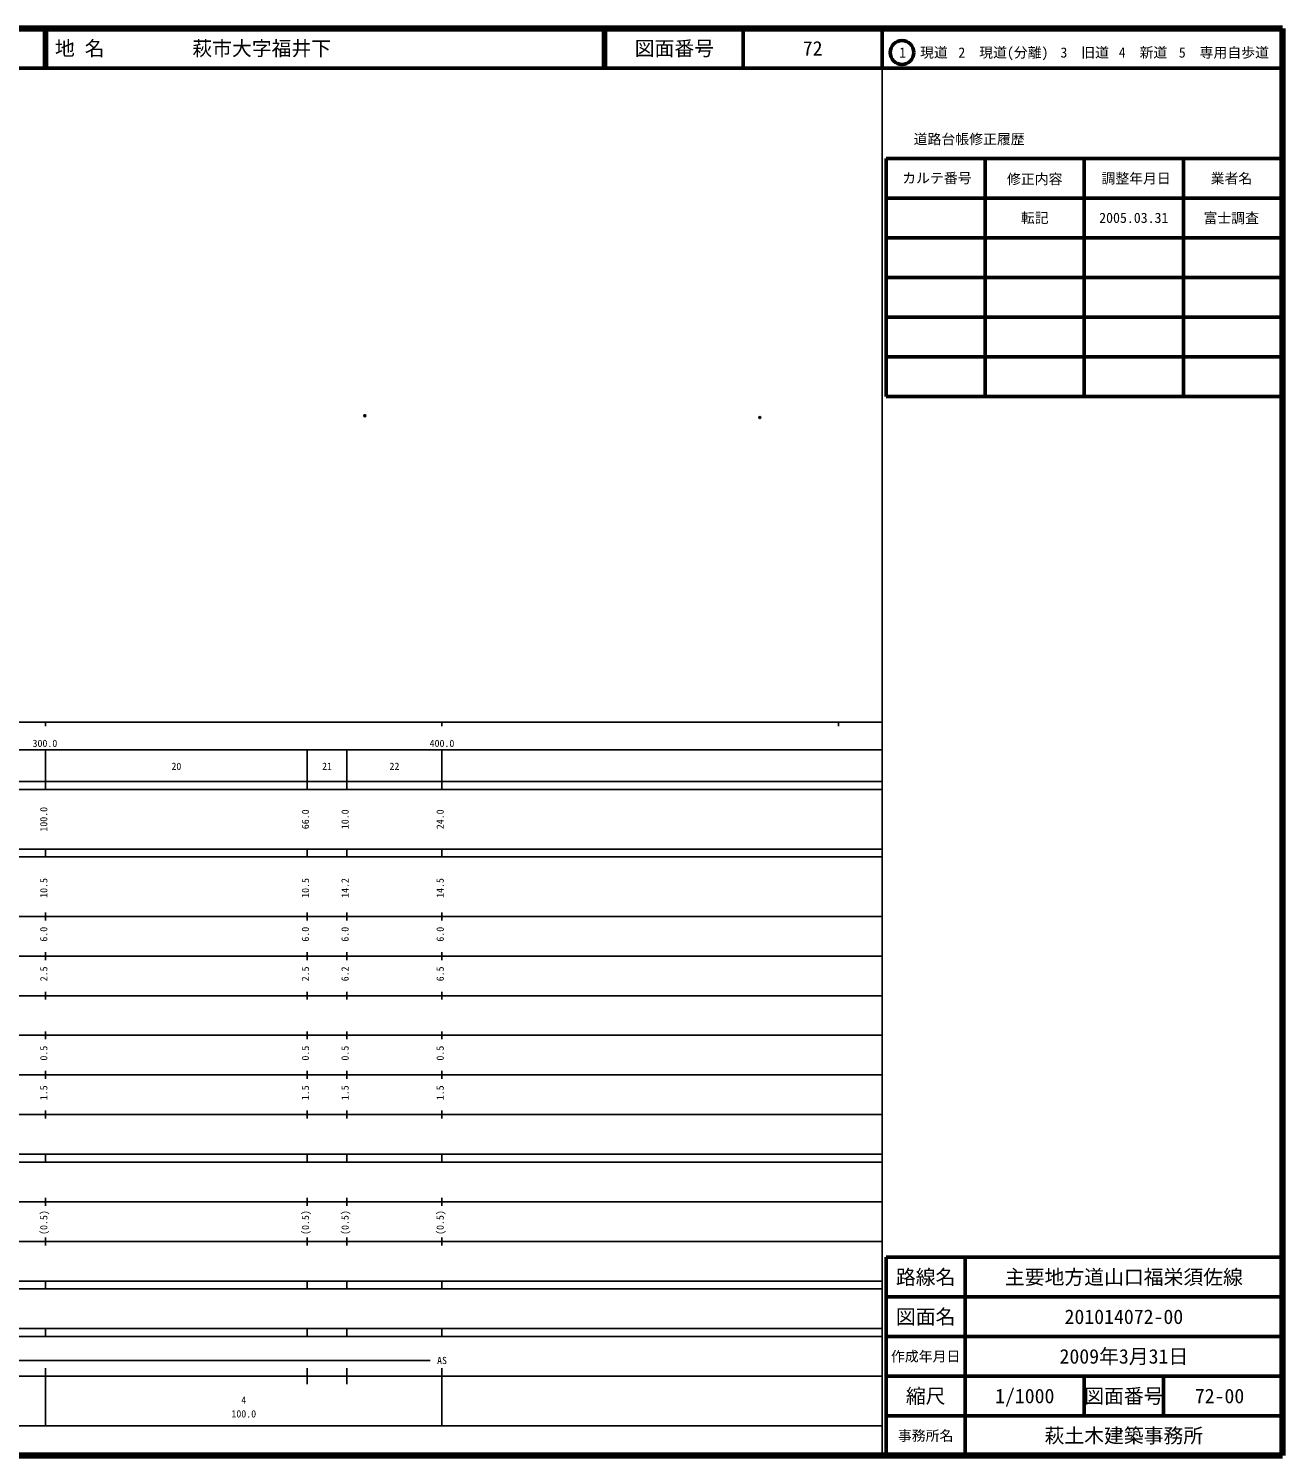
# Model space of a CAD drawing. Units: millimetres on the paper. Extents: x 40 to 680, y 20 to 380.
# Drawn here: x 363.7 to 680, y 20 to 380 of the extents above; entities that cross this region are included whole.
import ezdxf
from ezdxf.enums import TextEntityAlignment as Align

# ---------------------------------------------------------------- set-up
doc = ezdxf.new("R2010")
doc.units = ezdxf.units.MM
doc.header["$PDMODE"] = 32
doc.header["$PDSIZE"] = 0.5
doc.layers.add('M-OTRS', color=6, linetype='Continuous')
doc.layers.add('M-TTL-TXT', color=7, linetype='Continuous')
for name, color, linetype, lineweight in [('M-TTL', 2, 'Continuous', 140), ('M-TTL-BAND', 7, 'Continuous', 25), ('M-TTL-FRAM', 2, 'Continuous', 50), ('M-TTL-LINE', 7, 'Continuous', 50)]:
    doc.layers.add(name, color=color, linetype=linetype, lineweight=lineweight)
doc.styles.add('ＭＳ ゴシック', font='')
doc.styles.get('ＭＳ ゴシック').set_extended_font_data('MS Gothic')

msp = doc.modelspace()

# ---------------------------------------------------------------- linework, layer by layer
at = {"layer": 'M-OTRS'}
for p in [(448.522, 282.327), (548.162, 281.848)]:
    msp.add_point(p, dxfattribs=at)
at = {"layer": 'M-TTL'}
for p, q in [((680, 380), (40, 380)), ((680, 20), (680, 380)), ((40, 20), (680, 20))]:
    msp.add_line(p, q, dxfattribs=at)
at = {"layer": 'M-TTL-BAND'}
for p, q in [((579, 20), (579, 370)), ((40, 205), (579, 205)), ((368, 205), (368, 204)), ((468, 205), (468, 204)), ((568, 205), (568, 204)), ((68, 198), (579, 198)), ((368, 188), (368, 198)), ((434, 188), (434, 198)), ((444, 188), (444, 198)), ((468, 188), (468, 198)), ((40, 190), (579, 190)), ((40, 188), (579, 188)), ((40, 173), (579, 173)), ((368, 171), (368, 173)), ((434, 171), (434, 173)), ((444, 171), (444, 173)), ((468, 171), (468, 173)), ((40, 171), (579, 171)), ((40, 156), (579, 156)), ((368, 155), (368, 157)), ((434, 155), (434, 157)), ((444, 155), (444, 157)), ((468, 155), (468, 157)), ((46, 146), (579, 146)), ((368, 145), (368, 147)), ((434, 145), (434, 147)), ((444, 145), (444, 147)), ((468, 145), (468, 147)), ((368, 135), (368, 137)), ((434, 135), (434, 137)), ((444, 135), (444, 137)), ((468, 135), (468, 137)), ((52, 136), (579, 136)), ((46, 126), (579, 126)), ((368, 125), (368, 127)), ((434, 125), (434, 127)), ((444, 125), (444, 127)), ((468, 125), (468, 127)), ((52, 116), (579, 116)), ((368, 115), (368, 117)), ((434, 115), (434, 117)), ((444, 115), (444, 117)), ((468, 115), (468, 117)), ((46, 106), (579, 106)), ((368, 105), (368, 107)), ((434, 105), (434, 107)), ((444, 105), (444, 107)), ((468, 105), (468, 107)), ((40, 96), (579, 96)), ((40, 94), (579, 94)), ((368, 94), (368, 96)), ((434, 94), (434, 96)), ((444, 94), (444, 96)), ((468, 94), (468, 96)), ((49, 84), (579, 84)), ((368, 83), (368, 85)), ((434, 83), (434, 85)), ((444, 83), (444, 85)), ((468, 83), (468, 85)), ((40, 74), (579, 74)), ((368, 73), (368, 75)), ((434, 73), (434, 75)), ((444, 73), (444, 75)), ((468, 73), (468, 75)), ((40, 64), (579, 64)), ((40, 62), (579, 62)), ((368, 62), (368, 64)), ((434, 62), (434, 64)), ((444, 62), (444, 64)), ((468, 62), (468, 64)), ((40, 52), (579, 52)), ((368, 50), (368, 52)), ((434, 50), (434, 52)), ((444, 50), (444, 52)), ((468, 50), (468, 52)), ((40, 50), (579, 50)), ((71, 44), (465, 44)), ((40, 40), (579, 40)), ((368, 27.5), (368, 42)), ((434, 38), (434, 42)), ((444, 38), (444, 42)), ((468, 27.5), (468, 42)), ((68, 27.5), (579, 27.5))]:
    msp.add_line(p, q, dxfattribs=at)
at = {"layer": 'M-TTL-FRAM'}
for p, q in [((580, 347.197), (580, 287.197)), ((580, 347.197), (680, 347.197)), ((580, 287.197), (680, 287.197)), ((680, 70), (580, 70)), ((580, 70), (580, 20))]:
    msp.add_line(p, q, dxfattribs=at)
at = {"layer": 'M-TTL-LINE'}
for p, q in [((367.75, 380), (367.75, 370)), ((368.25, 380), (368.25, 370)), ((508.747, 380), (508.747, 370)), ((509.247, 380), (509.247, 370)), ((543.997, 380), (543.997, 370)), ((579, 380), (579, 370)), ((40, 370), (680, 370)), ((605, 347.197), (605, 287.197)), ((630, 347.197), (630, 287.197)), ((655, 347.197), (655, 287.197)), ((580, 337.197), (680, 337.197)), ((580, 327.197), (680, 327.197)), ((580, 317.197), (680, 317.197)), ((580, 307.197), (680, 307.197)), ((580, 297.197), (680, 297.197)), ((600, 70), (600, 20)), ((680, 60), (580, 60)), ((680, 50), (580, 50)), ((680, 40), (580, 40)), ((630, 40), (630, 30)), ((650, 40), (650, 30)), ((680, 30), (580, 30))]:
    msp.add_line(p, q, dxfattribs=at)
msp.add_circle((584.031, 373.958), 3, dxfattribs=at)

# ---------------------------------------------------------------- texts
at = {"layer": 'M-TTL-BAND', "style": 'ＭＳ ゴシック'}
for s, p in [('300.0', (367.844, 198.195)), ('400.0', (468, 198.195)), ('20', (401, 192.405)), ('21', (439, 192.405)), ('22', (456, 192.405)), ('AS', (468, 42.5)), ('4', (418, 32.523)), ('100.0', (418, 29.033))]:
    msp.add_text(s, height=1.833, dxfattribs=at).set_placement(p, align=Align.BOTTOM_CENTER)
for s, p in [('100.0', (369, 180.5)), ('66.0', (435, 180.5)), ('10.0', (445, 180.5)), ('24.0', (469, 180.5)), ('10.5', (369, 163.174)), ('10.5', (435, 163.174)), ('14.2', (445, 163.174)), ('14.5', (469, 163.174)), ('6.0', (369, 151.5)), ('6.0', (435, 151.5)), ('6.0', (445, 151.5)), ('6.0', (469, 151.5)), ('2.5', (369, 141.5)), ('2.5', (435, 141.5)), ('6.2', (445, 141.5)), ('6.5', (469, 141.5)), ('0.5', (369, 121.5)), ('0.5', (435, 121.5)), ('0.5', (445, 121.5)), ('0.5', (469, 121.5)), ('1.5', (369, 111.5)), ('1.5', (435, 111.5)), ('1.5', (445, 111.5)), ('1.5', (469, 111.5)), ('(0.5)', (369, 78.764)), ('(0.5)', (435, 78.764)), ('(0.5)', (445, 78.764)), ('(0.5)', (469, 78.764))]:
    msp.add_text(s, height=1.833, rotation=90, dxfattribs=at).set_placement(p, align=Align.BOTTOM_CENTER)
at = {"layer": 'M-TTL-TXT', "style": 'ＭＳ ゴシック'}
for s, p in [('地 名', (370.38, 375)), ('萩市大字福井下', (405.024, 375))]:
    msp.add_text(s, height=3.666, dxfattribs=at).set_placement(p, align=Align.MIDDLE_LEFT)
for s, height, p in [('図面番号', 3.666, (526.622, 375)), ('72', 3.666, (561.497, 375)), ('1\u3000現道', 2.566, (589.448, 373.958)), ('2\u3000現道(分離)', 2.566, (609.619, 373.958)), ('3\u3000旧道', 2.566, (630.121, 373.958)), ('4\u3000新道', 2.566, (644.824, 373.958)), ('5\u3000専用自歩道', 2.566, (665.228, 373.958)), ('道路台帳修正履歴', 2.566, (600.968, 352.113)), ('カルテ番号', 2.566, (592.839, 342.277)), ('修正内容', 2.566, (617.509, 342.023)), ('調整年月日', 2.566, (643.089, 342.197)), ('業者名', 2.566, (667.134, 342.197)), ('転記', 2.566, (617.5, 332.245)), ('2005.03.31', 2.566, (642.5, 332.245)), ('富士調査', 2.566, (667.077, 332.189)), ('路線名', 3.666, (590, 65)), ('路線名', 3.666, (590, 65)), ('主要地方道山口福栄須佐線', 3.666, (640, 65)), ('図面名', 3.666, (590, 55)), ('図面名', 3.666, (590, 55)), ('201014072-00', 3.666, (640, 55)), ('2009年3月31日', 3.666, (640, 45)), ('作成年月日', 2.566, (590, 45)), ('作成年月日', 2.566, (590, 45)), ('縮尺', 3.666, (590, 35)), ('縮尺', 3.666, (590, 35)), ('1/1000', 3.666, (615, 35)), ('図面番号', 3.666, (640, 35)), ('図面番号', 3.666, (640, 35)), ('72-00', 3.666, (664.125, 35)), ('事務所名', 2.566, (590, 25)), ('事務所名', 2.566, (590, 25)), ('萩土木建築事務所', 3.666, (640, 25))]:
    msp.add_text(s, height=height, dxfattribs=at).set_placement(p, align=Align.MIDDLE_CENTER)

doc.saveas('drawing.dxf')
